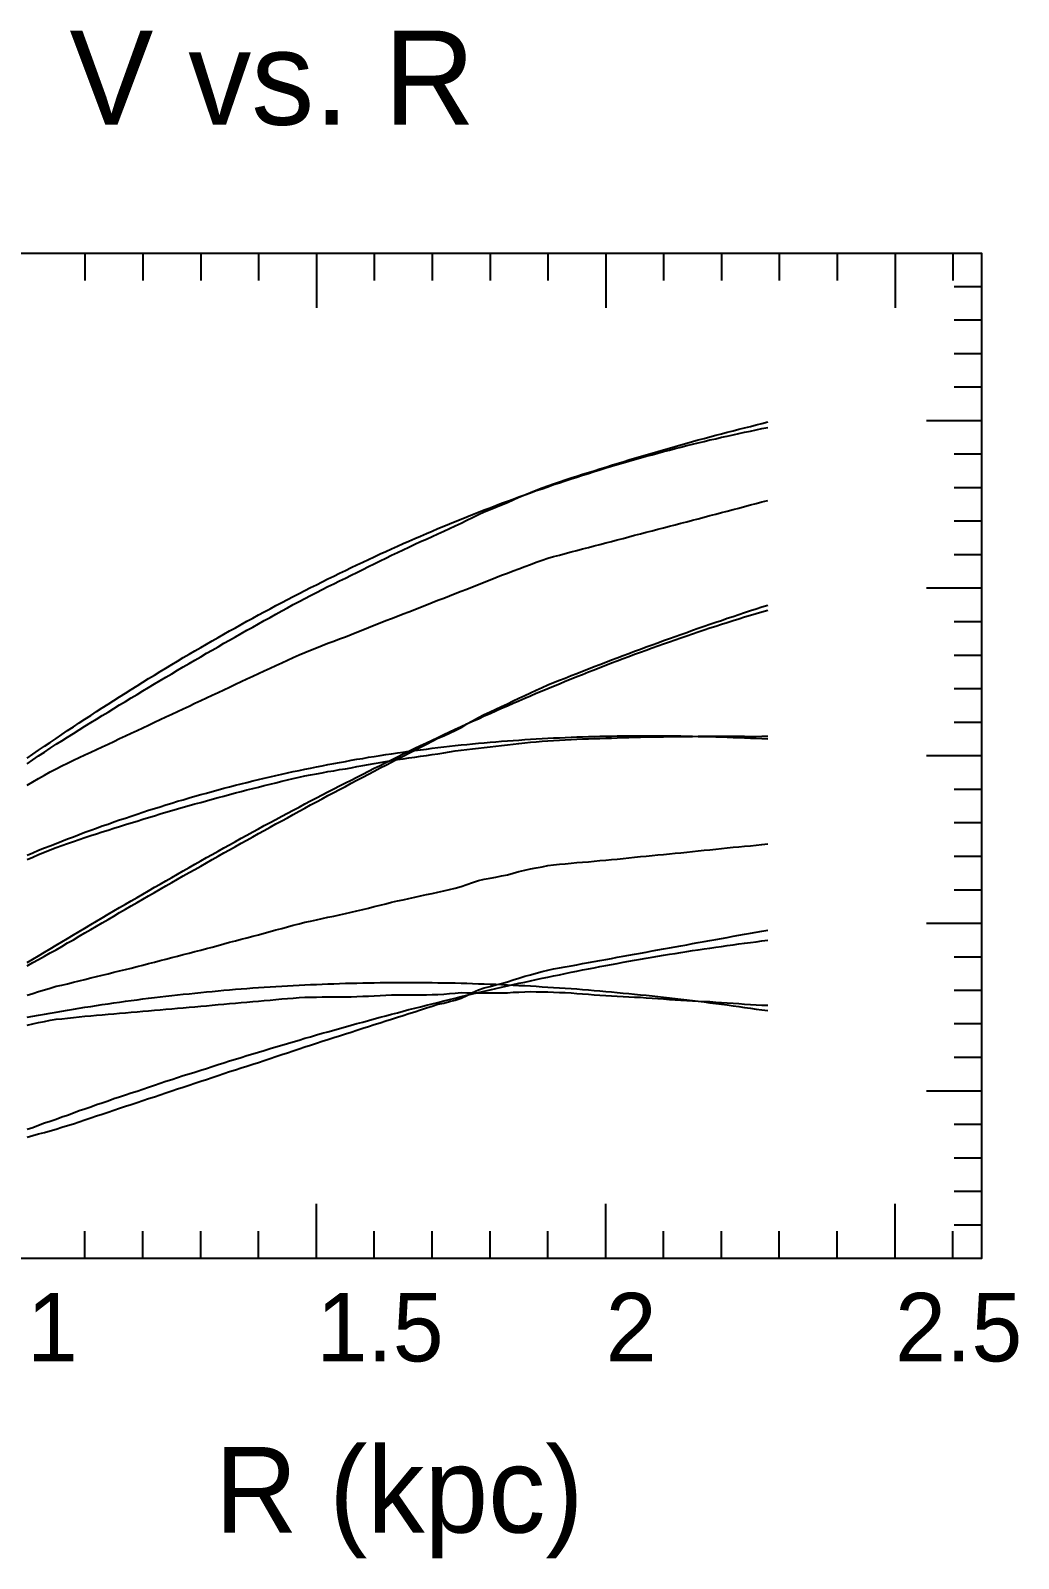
# Model space of a CAD drawing. Extents: x -35 to 184, y -35 to 143.
# Drawn here: x 68.1 to 183.5, y -35 to 143.4 of the extents above; entities that cross this region are included whole.
import ezdxf

# ---------------------------------------------------------------- set-up
doc = ezdxf.new("R2010")
doc.units = 0

msp = doc.modelspace()

# ---------------------------------------------------------------- linework, layer by layer
at = {"color": 0}
for p, q in [((74.41, 117.45), (74.41, 114.25)), ((81.17, 117.45), (81.17, 114.25)), ((87.94, 117.45), (87.94, 114.25)), ((94.7, 117.45), (94.7, 114.25)), ((101.47, 117.45), (101.47, 111.05)), ((108.23, 117.45), (108.23, 114.25)), ((115, 117.45), (115, 114.25)), ((121.76, 117.45), (121.76, 114.25)), ((128.52, 117.45), (128.52, 114.25)), ((135.29, 117.45), (135.29, 111.05)), ((142.05, 117.45), (142.05, 114.25)), ((148.82, 117.45), (148.82, 114.25)), ((155.58, 117.45), (155.58, 114.25)), ((162.35, 117.45), (162.35, 114.25)), ((169.11, 117.45), (169.11, 111.05)), ((175.88, 117.45), (175.88, 114.25)), ((179.2, 113.53), (176, 113.53)), ((179.2, 109.62), (176, 109.62)), ((179.2, 105.7), (176, 105.7)), ((179.2, 101.79), (176, 101.79)), ((179.2, 97.88), (172.8, 97.88)), ((179.2, 93.96), (176, 93.96)), ((179.2, 90.05), (176, 90.05)), ((179.2, 86.13), (176, 86.13)), ((179.2, 82.22), (176, 82.22)), ((179.2, 78.3), (172.8, 78.3)), ((179.2, 74.39), (176, 74.39)), ((179.2, 70.47), (176, 70.47)), ((179.2, 66.56), (176, 66.56)), ((179.2, 62.64), (176, 62.64)), ((179.2, 58.73), (172.8, 58.73)), ((179.2, 54.81), (176, 54.81)), ((179.2, 50.9), (176, 50.9)), ((179.2, 46.98), (176, 46.98)), ((179.2, 43.06), (176, 43.06)), ((179.2, 39.15), (172.8, 39.15)), ((179.2, 35.23), (176, 35.23)), ((179.2, 31.32), (176, 31.32)), ((179.2, 27.41), (176, 27.41)), ((179.2, 23.49), (176, 23.49)), ((179.2, 19.57), (172.8, 19.57)), ((179.2, 15.66), (176, 15.66)), ((179.2, 11.74), (176, 11.74)), ((179.2, 7.83), (176, 7.83)), ((101.47, 0), (101.47, 6.4)), ((135.29, 0), (135.29, 6.4)), ((169.11, 0), (169.11, 6.4)), ((179.2, 3.92), (176, 3.92)), ((74.41, 0), (74.41, 3.2)), ((81.17, 0), (81.17, 3.2)), ((87.94, 0), (87.94, 3.2)), ((94.7, 0), (94.7, 3.2)), ((108.23, 0), (108.23, 3.2)), ((115, 0), (115, 3.2)), ((121.76, 0), (121.76, 3.2)), ((128.52, 0), (128.52, 3.2)), ((142.05, 0), (142.05, 3.2)), ((148.82, 0), (148.82, 3.2)), ((155.58, 0), (155.58, 3.2)), ((162.35, 0), (162.35, 3.2)), ((175.88, 0), (175.88, 3.2))]:
    msp.add_line(p, q, dxfattribs=at)
msp.add_lwpolyline([(0, 0), (0, 117.45), (179.2, 117.45), (179.2, 0)], close=True, dxfattribs=at)
at = {"color": 4}
for points in [[(67.64, 57.81), (68.32, 58.27), (69, 58.72), (69.67, 59.17), (70.35, 59.63), (71.03, 60.08), (71.7, 60.49), (72.38, 60.92), (73.06, 61.34), (73.73, 61.76), (74.41, 62.18), (75.09, 62.61), (75.76, 63.02), (76.44, 63.45), (77.11, 63.85), (77.79, 64.26), (78.47, 64.68), (79.14, 65.08), (79.82, 65.49), (80.5, 65.91), (81.17, 66.31), (81.85, 66.71), (82.53, 67.13), (83.2, 67.53), (83.88, 67.93), (84.56, 68.33), (85.23, 68.73), (85.91, 69.12), (86.58, 69.53), (87.26, 69.92), (87.94, 70.31), (88.61, 70.71), (89.29, 71.09), (89.97, 71.48), (90.64, 71.88), (91.32, 72.26), (92, 72.64), (92.67, 73.03), (93.35, 73.4), (94.03, 73.78), (94.7, 74.16), (95.38, 74.54), (96.05, 74.91), (96.73, 75.29), (97.41, 75.66), (98.08, 76.03), (98.76, 76.41), (99.44, 76.77), (100.11, 77.13), (100.79, 77.47), (101.47, 77.82), (102.14, 78.15), (102.82, 78.5), (103.5, 78.83), (104.17, 79.16), (104.85, 79.49), (105.53, 79.83), (106.2, 80.16), (106.88, 80.51), (107.55, 80.84), (108.23, 81.17), (108.91, 81.52), (109.58, 81.84), (110.26, 82.17), (110.94, 82.5), (111.61, 82.81), (112.29, 83.12), (112.97, 83.44), (113.64, 83.75), (114.32, 84.06), (115, 84.37), (115.67, 84.68), (116.35, 84.98), (117.02, 85.28), (117.7, 85.59), (118.38, 85.91), (119.05, 86.25), (119.73, 86.58), (120.41, 86.92), (121.08, 87.22), (121.76, 87.49), (122.44, 87.77), (123.11, 88.05), (123.79, 88.33), (124.47, 88.63), (125.14, 88.93), (125.82, 89.21), (126.49, 89.5), (127.17, 89.76), (127.85, 90.02), (128.52, 90.27), (129.2, 90.51), (129.88, 90.74), (130.55, 90.96), (131.23, 91.19), (131.91, 91.41), (132.58, 91.62), (133.26, 91.84), (133.94, 92.04), (134.61, 92.25), (135.29, 92.47), (135.97, 92.68), (136.64, 92.88), (137.32, 93.09), (137.99, 93.3), (138.67, 93.5), (139.35, 93.71), (140.02, 93.91), (140.7, 94.1), (141.38, 94.3), (142.05, 94.49), (142.73, 94.68), (143.41, 94.88), (144.08, 95.06), (144.76, 95.25), (145.44, 95.44), (146.11, 95.63), (146.79, 95.81), (147.46, 96), (148.14, 96.18), (148.82, 96.36), (149.49, 96.54), (150.17, 96.71), (150.85, 96.88), (151.52, 97.06), (152.2, 97.22), (152.88, 97.38), (153.55, 97.56), (154.23, 97.73)], [(67.64, 34.19), (68.32, 34.58), (69, 34.95), (69.67, 35.32), (70.35, 35.71), (71.03, 36.09), (71.7, 36.48), (72.38, 36.88), (73.06, 37.26), (73.73, 37.65), (74.41, 38.06), (75.09, 38.45), (75.76, 38.84), (76.44, 39.24), (77.11, 39.63), (77.79, 40.02), (78.47, 40.43), (79.14, 40.81), (79.82, 41.2), (80.5, 41.6), (81.17, 41.98), (81.85, 42.37), (82.53, 42.77), (83.2, 43.15), (83.88, 43.54), (84.56, 43.93), (85.23, 44.32), (85.91, 44.7), (86.58, 45.1), (87.26, 45.47), (87.94, 45.85), (88.61, 46.25), (89.29, 46.62), (89.97, 47), (90.64, 47.39), (91.32, 47.77), (92, 48.14), (92.67, 48.53), (93.35, 48.9), (94.03, 49.26), (94.7, 49.65), (95.38, 50.02), (96.05, 50.39), (96.73, 50.78), (97.41, 51.15), (98.08, 51.51), (98.76, 51.89), (99.44, 52.26), (100.11, 52.62), (100.79, 53), (101.47, 53.36), (102.14, 53.72), (102.82, 54.09), (103.5, 54.45), (104.17, 54.8), (104.85, 55.17), (105.53, 55.53), (106.2, 55.88), (106.88, 56.25), (107.55, 56.6), (108.23, 56.95), (108.91, 57.32), (109.58, 57.66), (110.26, 58.01), (110.94, 58.37), (111.61, 58.71), (112.29, 59.05), (112.97, 59.41), (113.64, 59.75), (114.32, 60.09), (115, 60.44), (115.67, 60.78), (116.35, 61.08), (117.02, 61.4), (117.7, 61.71), (118.38, 62.06), (119.05, 62.46), (119.73, 62.84), (120.41, 63.22), (121.08, 63.57), (121.76, 63.88), (122.44, 64.19), (123.11, 64.51), (123.79, 64.82), (124.47, 65.14), (125.14, 65.47), (125.82, 65.79), (126.49, 66.1), (127.17, 66.41), (127.85, 66.71), (128.52, 67.01), (129.2, 67.29), (129.88, 67.56), (130.55, 67.82), (131.23, 68.1), (131.91, 68.36), (132.58, 68.62), (133.26, 68.9), (133.94, 69.15), (134.61, 69.41), (135.29, 69.68), (135.97, 69.93), (136.64, 70.19), (137.32, 70.45), (137.99, 70.7), (138.67, 70.95), (139.35, 71.21), (140.02, 71.45), (140.7, 71.7), (141.38, 71.95), (142.05, 72.19), (142.73, 72.43), (143.41, 72.68), (144.08, 72.92), (144.76, 73.15), (145.44, 73.4), (146.11, 73.63), (146.79, 73.86), (147.46, 74.1), (148.14, 74.33), (148.82, 74.56), (149.49, 74.8), (150.17, 75.02), (150.85, 75.24), (151.52, 75.47), (152.2, 75.69), (152.88, 75.91), (153.55, 76.13), (154.23, 76.34)], [(67.64, 46.62), (68.32, 46.9), (69, 47.19), (69.67, 47.47), (70.35, 47.75), (71.03, 48.03), (71.7, 48.25), (72.38, 48.49), (73.06, 48.72), (73.73, 48.96), (74.41, 49.18), (75.09, 49.41), (75.76, 49.63), (76.44, 49.85), (77.11, 50.06), (77.79, 50.28), (78.47, 50.49), (79.14, 50.7), (79.82, 50.91), (80.5, 51.12), (81.17, 51.33), (81.85, 51.53), (82.53, 51.74), (83.2, 51.94), (83.88, 52.15), (84.56, 52.34), (85.23, 52.54), (85.91, 52.72), (86.58, 52.92), (87.26, 53.11), (87.94, 53.3), (88.61, 53.49), (89.29, 53.67), (89.97, 53.86), (90.64, 54.04), (91.32, 54.22), (92, 54.4), (92.67, 54.58), (93.35, 54.75), (94.03, 54.92), (94.7, 55.09), (95.38, 55.26), (96.05, 55.43), (96.73, 55.59), (97.41, 55.76), (98.08, 55.92), (98.76, 56.08), (99.44, 56.23), (100.11, 56.39), (100.79, 56.51), (101.47, 56.64), (102.14, 56.76), (102.82, 56.89), (103.5, 57), (104.17, 57.12), (104.85, 57.23), (105.53, 57.35), (106.2, 57.48), (106.88, 57.6), (107.55, 57.72), (108.23, 57.84), (108.91, 57.96), (109.58, 58.08), (110.26, 58.2), (110.94, 58.3), (111.61, 58.4), (112.29, 58.49), (112.97, 58.59), (113.64, 58.68), (114.32, 58.78), (115, 58.87), (115.67, 58.96), (116.35, 59.08), (117.02, 59.19), (117.7, 59.3), (118.38, 59.41), (119.05, 59.49), (119.73, 59.56), (120.41, 59.64), (121.08, 59.71), (121.76, 59.79), (122.44, 59.86), (123.11, 59.93), (123.79, 60), (124.47, 60.09), (125.14, 60.18), (125.82, 60.26), (126.49, 60.34), (127.17, 60.38), (127.85, 60.44), (128.52, 60.49), (129.2, 60.54), (129.88, 60.57), (130.55, 60.61), (131.23, 60.65), (131.91, 60.68), (132.58, 60.7), (133.26, 60.72), (133.94, 60.74), (134.61, 60.77), (135.29, 60.79), (135.97, 60.81), (136.64, 60.84), (137.32, 60.86), (137.99, 60.88), (138.67, 60.9), (139.35, 60.93), (140.02, 60.94), (140.7, 60.95), (141.38, 60.96), (142.05, 60.97), (142.73, 60.98), (143.41, 60.98), (144.08, 60.99), (144.76, 61), (145.44, 61.01), (146.11, 61.02), (146.79, 61.03), (147.46, 61.03), (148.14, 61.04), (148.82, 61.04), (149.49, 61.04), (150.17, 61.04), (150.85, 61.03), (151.52, 61.02), (152.2, 61.01), (152.88, 61.01), (153.55, 61.02), (154.23, 61.02)]]:
    msp.add_lwpolyline(points, dxfattribs=at)
at = {"color": 3}
for points in [[(67.64, 58.47), (68.32, 58.93), (69, 59.39), (69.67, 59.85), (70.35, 60.31), (71.03, 60.77), (71.7, 61.23), (72.38, 61.68), (73.06, 62.13), (73.73, 62.58), (74.41, 63.02), (75.09, 63.46), (75.76, 63.9), (76.44, 64.35), (77.11, 64.77), (77.79, 65.21), (78.47, 65.64), (79.14, 66.06), (79.82, 66.49), (80.5, 66.91), (81.17, 67.33), (81.85, 67.75), (82.53, 68.17), (83.2, 68.57), (83.88, 68.99), (84.56, 69.39), (85.23, 69.8), (85.91, 70.2), (86.58, 70.6), (87.26, 70.99), (87.94, 71.39), (88.61, 71.78), (89.29, 72.17), (89.97, 72.56), (90.64, 72.94), (91.32, 73.32), (92, 73.7), (92.67, 74.08), (93.35, 74.45), (94.03, 74.82), (94.7, 75.19), (95.38, 75.55), (96.05, 75.91), (96.73, 76.28), (97.41, 76.63), (98.08, 76.99), (98.76, 77.34), (99.44, 77.69), (100.11, 78.04), (100.79, 78.38), (101.47, 78.72), (102.14, 79.06), (102.82, 79.4), (103.5, 79.73), (104.17, 80.06), (104.85, 80.39), (105.53, 80.72), (106.2, 81.04), (106.88, 81.36), (107.55, 81.68), (108.23, 81.99), (108.91, 82.31), (109.58, 82.61), (110.26, 82.92), (110.94, 83.23), (111.61, 83.53), (112.29, 83.82), (112.97, 84.12), (113.64, 84.41), (114.32, 84.7), (115, 84.99), (115.67, 85.27), (116.35, 85.56), (117.02, 85.84), (117.7, 86.11), (118.38, 86.38), (119.05, 86.66), (119.73, 86.93), (120.41, 87.19), (121.08, 87.46), (121.76, 87.72), (122.44, 87.97), (123.11, 88.23), (123.79, 88.48), (124.47, 88.73), (125.14, 88.98), (125.82, 89.22), (126.49, 89.46), (127.17, 89.71), (127.85, 89.94), (128.52, 90.17), (129.2, 90.41), (129.88, 90.63), (130.55, 90.85), (131.23, 91.08), (131.91, 91.3), (132.58, 91.51), (133.26, 91.73), (133.94, 91.94), (134.61, 92.15), (135.29, 92.36), (135.97, 92.56), (136.64, 92.76), (137.32, 92.96), (137.99, 93.16), (138.67, 93.35), (139.35, 93.54), (140.02, 93.73), (140.7, 93.91), (141.38, 94.1), (142.05, 94.28), (142.73, 94.45), (143.41, 94.63), (144.08, 94.8), (144.76, 94.97), (145.44, 95.14), (146.11, 95.3), (146.79, 95.46), (147.46, 95.63), (148.14, 95.78), (148.82, 95.94), (149.49, 96.09), (150.17, 96.24), (150.85, 96.38), (151.52, 96.53), (152.2, 96.67), (152.88, 96.81), (153.55, 96.95), (154.23, 97.09)], [(67.64, 34.58), (68.32, 34.98), (69, 35.38), (69.67, 35.8), (70.35, 36.2), (71.03, 36.6), (71.7, 37.01), (72.38, 37.41), (73.06, 37.81), (73.73, 38.22), (74.41, 38.62), (75.09, 39.02), (75.76, 39.42), (76.44, 39.82), (77.11, 40.22), (77.79, 40.62), (78.47, 41.02), (79.14, 41.41), (79.82, 41.81), (80.5, 42.2), (81.17, 42.59), (81.85, 42.98), (82.53, 43.38), (83.2, 43.76), (83.88, 44.15), (84.56, 44.54), (85.23, 44.92), (85.91, 45.31), (86.58, 45.7), (87.26, 46.08), (87.94, 46.46), (88.61, 46.84), (89.29, 47.22), (89.97, 47.6), (90.64, 47.98), (91.32, 48.35), (92, 48.72), (92.67, 49.1), (93.35, 49.47), (94.03, 49.84), (94.7, 50.21), (95.38, 50.58), (96.05, 50.94), (96.73, 51.31), (97.41, 51.67), (98.08, 52.03), (98.76, 52.4), (99.44, 52.75), (100.11, 53.11), (100.79, 53.47), (101.47, 53.82), (102.14, 54.17), (102.82, 54.53), (103.5, 54.87), (104.17, 55.22), (104.85, 55.57), (105.53, 55.91), (106.2, 56.26), (106.88, 56.61), (107.55, 56.94), (108.23, 57.28), (108.91, 57.62), (109.58, 57.95), (110.26, 58.28), (110.94, 58.62), (111.61, 58.95), (112.29, 59.27), (112.97, 59.61), (113.64, 59.93), (114.32, 60.25), (115, 60.58), (115.67, 60.89), (116.35, 61.21), (117.02, 61.53), (117.7, 61.84), (118.38, 62.15), (119.05, 62.47), (119.73, 62.77), (120.41, 63.07), (121.08, 63.39), (121.76, 63.68), (122.44, 63.98), (123.11, 64.29), (123.79, 64.58), (124.47, 64.87), (125.14, 65.17), (125.82, 65.46), (126.49, 65.75), (127.17, 66.04), (127.85, 66.32), (128.52, 66.6), (129.2, 66.89), (129.88, 67.16), (130.55, 67.44), (131.23, 67.72), (131.91, 67.99), (132.58, 68.25), (133.26, 68.53), (133.94, 68.79), (134.61, 69.05), (135.29, 69.32), (135.97, 69.58), (136.64, 69.83), (137.32, 70.1), (137.99, 70.35), (138.67, 70.59), (139.35, 70.85), (140.02, 71.09), (140.7, 71.33), (141.38, 71.58), (142.05, 71.82), (142.73, 72.06), (143.41, 72.3), (144.08, 72.53), (144.76, 72.76), (145.44, 72.99), (146.11, 73.21), (146.79, 73.44), (147.46, 73.67), (148.14, 73.88), (148.82, 74.1), (149.49, 74.32), (150.17, 74.53), (150.85, 74.74), (151.52, 74.95), (152.2, 75.15), (152.88, 75.35), (153.55, 75.56), (154.23, 75.76)], [(67.64, 47.15), (68.32, 47.42), (69, 47.7), (69.67, 47.97), (70.35, 48.24), (71.03, 48.51), (71.7, 48.77), (72.38, 49.03), (73.06, 49.29), (73.73, 49.55), (74.41, 49.8), (75.09, 50.05), (75.76, 50.29), (76.44, 50.54), (77.11, 50.77), (77.79, 51.01), (78.47, 51.24), (79.14, 51.47), (79.82, 51.7), (80.5, 51.92), (81.17, 52.15), (81.85, 52.37), (82.53, 52.58), (83.2, 52.79), (83.88, 53.01), (84.56, 53.21), (85.23, 53.42), (85.91, 53.61), (86.58, 53.81), (87.26, 54.01), (87.94, 54.2), (88.61, 54.39), (89.29, 54.58), (89.97, 54.76), (90.64, 54.94), (91.32, 55.12), (92, 55.29), (92.67, 55.47), (93.35, 55.63), (94.03, 55.81), (94.7, 55.96), (95.38, 56.13), (96.05, 56.28), (96.73, 56.44), (97.41, 56.59), (98.08, 56.74), (98.76, 56.89), (99.44, 57.03), (100.11, 57.18), (100.79, 57.31), (101.47, 57.45), (102.14, 57.58), (102.82, 57.72), (103.5, 57.84), (104.17, 57.97), (104.85, 58.09), (105.53, 58.21), (106.2, 58.33), (106.88, 58.44), (107.55, 58.56), (108.23, 58.66), (108.91, 58.77), (109.58, 58.87), (110.26, 58.98), (110.94, 59.07), (111.61, 59.18), (112.29, 59.27), (112.97, 59.36), (113.64, 59.45), (114.32, 59.53), (115, 59.62), (115.67, 59.7), (116.35, 59.78), (117.02, 59.85), (117.7, 59.93), (118.38, 60), (119.05, 60.07), (119.73, 60.13), (120.41, 60.2), (121.08, 60.26), (121.76, 60.32), (122.44, 60.38), (123.11, 60.43), (123.79, 60.48), (124.47, 60.53), (125.14, 60.58), (125.82, 60.63), (126.49, 60.67), (127.17, 60.71), (127.85, 60.75), (128.52, 60.79), (129.2, 60.82), (129.88, 60.85), (130.55, 60.88), (131.23, 60.91), (131.91, 60.94), (132.58, 60.96), (133.26, 60.98), (133.94, 61), (134.61, 61.02), (135.29, 61.03), (135.97, 61.04), (136.64, 61.06), (137.32, 61.06), (137.99, 61.07), (138.67, 61.08), (139.35, 61.08), (140.02, 61.08), (140.7, 61.08), (141.38, 61.08), (142.05, 61.07), (142.73, 61.07), (143.41, 61.06), (144.08, 61.05), (144.76, 61.04), (145.44, 61.03), (146.11, 61.01), (146.79, 61), (147.46, 60.98), (148.14, 60.96), (148.82, 60.94), (149.49, 60.91), (150.17, 60.89), (150.85, 60.86), (151.52, 60.84), (152.2, 60.81), (152.88, 60.78), (153.55, 60.75), (154.23, 60.72)]]:
    msp.add_lwpolyline(points, dxfattribs=at)
at = {"color": 6}
for points in [[(67.64, 55.3), (68.32, 55.69), (69, 56.08), (69.67, 56.48), (70.35, 56.87), (71.03, 57.21), (71.7, 57.55), (72.38, 57.89), (73.06, 58.23), (73.73, 58.53), (74.41, 58.85), (75.09, 59.16), (75.76, 59.47), (76.44, 59.79), (77.11, 60.1), (77.79, 60.42), (78.47, 60.74), (79.14, 61.05), (79.82, 61.37), (80.5, 61.69), (81.17, 62.01), (81.85, 62.33), (82.53, 62.65), (83.2, 62.96), (83.88, 63.28), (84.56, 63.6), (85.23, 63.92), (85.91, 64.24), (86.58, 64.55), (87.26, 64.87), (87.94, 65.18), (88.61, 65.5), (89.29, 65.82), (89.97, 66.14), (90.64, 66.45), (91.32, 66.77), (92, 67.09), (92.67, 67.4), (93.35, 67.72), (94.03, 68.03), (94.7, 68.35), (95.38, 68.67), (96.05, 68.98), (96.73, 69.3), (97.41, 69.61), (98.08, 69.92), (98.76, 70.23), (99.44, 70.54), (100.11, 70.81), (100.79, 71.08), (101.47, 71.36), (102.14, 71.63), (102.82, 71.88), (103.5, 72.14), (104.17, 72.39), (104.85, 72.64), (105.53, 72.92), (106.2, 73.19), (106.88, 73.45), (107.55, 73.72), (108.23, 73.99), (108.91, 74.26), (109.58, 74.53), (110.26, 74.79), (110.94, 75.05), (111.61, 75.31), (112.29, 75.57), (112.97, 75.84), (113.64, 76.11), (114.32, 76.38), (115, 76.65), (115.67, 76.91), (116.35, 77.16), (117.02, 77.42), (117.7, 77.68), (118.38, 77.95), (119.05, 78.22), (119.73, 78.49), (120.41, 78.76), (121.08, 79.02), (121.76, 79.29), (122.44, 79.56), (123.11, 79.82), (123.79, 80.08), (124.47, 80.33), (125.14, 80.59), (125.82, 80.85), (126.49, 81.09), (127.17, 81.34), (127.85, 81.58), (128.52, 81.83), (129.2, 82), (129.88, 82.18), (130.55, 82.36), (131.23, 82.55), (131.91, 82.72), (132.58, 82.9), (133.26, 83.07), (133.94, 83.25), (134.61, 83.43), (135.29, 83.6), (135.97, 83.78), (136.64, 83.95), (137.32, 84.13), (137.99, 84.31), (138.67, 84.49), (139.35, 84.67), (140.02, 84.84), (140.7, 85.02), (141.38, 85.2), (142.05, 85.37), (142.73, 85.55), (143.41, 85.72), (144.08, 85.9), (144.76, 86.08), (145.44, 86.26), (146.11, 86.43), (146.79, 86.61), (147.46, 86.79), (148.14, 86.97), (148.82, 87.15), (149.49, 87.33), (150.17, 87.51), (150.85, 87.68), (151.52, 87.86), (152.2, 88.04), (152.88, 88.22), (153.55, 88.39), (154.23, 88.57)], [(67.64, 14.21), (68.32, 14.39), (69, 14.57), (69.67, 14.75), (70.35, 14.93), (71.03, 15.13), (71.7, 15.34), (72.38, 15.55), (73.06, 15.75), (73.73, 15.98), (74.41, 16.21), (75.09, 16.44), (75.76, 16.67), (76.44, 16.89), (77.11, 17.12), (77.79, 17.35), (78.47, 17.57), (79.14, 17.8), (79.82, 18.02), (80.5, 18.24), (81.17, 18.47), (81.85, 18.69), (82.53, 18.92), (83.2, 19.14), (83.88, 19.37), (84.56, 19.6), (85.23, 19.82), (85.91, 20.05), (86.58, 20.27), (87.26, 20.5), (87.94, 20.72), (88.61, 20.94), (89.29, 21.17), (89.97, 21.39), (90.64, 21.62), (91.32, 21.85), (92, 22.07), (92.67, 22.28), (93.35, 22.5), (94.03, 22.71), (94.7, 22.93), (95.38, 23.16), (96.05, 23.39), (96.73, 23.61), (97.41, 23.84), (98.08, 24.06), (98.76, 24.28), (99.44, 24.51), (100.11, 24.73), (100.79, 24.95), (101.47, 25.17), (102.14, 25.39), (102.82, 25.6), (103.5, 25.82), (104.17, 26.03), (104.85, 26.25), (105.53, 26.47), (106.2, 26.69), (106.88, 26.91), (107.55, 27.13), (108.23, 27.35), (108.91, 27.56), (109.58, 27.78), (110.26, 27.99), (110.94, 28.21), (111.61, 28.42), (112.29, 28.64), (112.97, 28.85), (113.64, 29.07), (114.32, 29.28), (115, 29.5), (115.67, 29.71), (116.35, 29.85), (117.02, 30.02), (117.7, 30.18), (118.38, 30.43), (119.05, 30.75), (119.73, 31.07), (120.41, 31.39), (121.08, 31.62), (121.76, 31.8), (122.44, 31.98), (123.11, 32.15), (123.79, 32.35), (124.47, 32.56), (125.14, 32.77), (125.82, 32.98), (126.49, 33.17), (127.17, 33.35), (127.85, 33.53), (128.52, 33.71), (129.2, 33.84), (129.88, 33.97), (130.55, 34.09), (131.23, 34.22), (131.91, 34.34), (132.58, 34.46), (133.26, 34.59), (133.94, 34.71), (134.61, 34.83), (135.29, 34.96), (135.97, 35.08), (136.64, 35.2), (137.32, 35.32), (137.99, 35.45), (138.67, 35.57), (139.35, 35.69), (140.02, 35.81), (140.7, 35.94), (141.38, 36.06), (142.05, 36.18), (142.73, 36.31), (143.41, 36.43), (144.08, 36.55), (144.76, 36.67), (145.44, 36.8), (146.11, 36.92), (146.79, 37.04), (147.46, 37.17), (148.14, 37.29), (148.82, 37.41), (149.49, 37.53), (150.17, 37.66), (150.85, 37.78), (151.52, 37.9), (152.2, 38.02), (152.88, 38.13), (153.55, 38.25), (154.23, 38.37)]]:
    msp.add_lwpolyline(points, dxfattribs=at)
at = {"color": 1}
msp.add_lwpolyline([(67.64, 30.77), (68.32, 30.99), (69, 31.19), (69.67, 31.39), (70.35, 31.6), (71.03, 31.81), (71.7, 31.95), (72.38, 32.12), (73.06, 32.28), (73.73, 32.46), (74.41, 32.62), (75.09, 32.79), (75.76, 32.96), (76.44, 33.12), (77.11, 33.28), (77.79, 33.45), (78.47, 33.61), (79.14, 33.78), (79.82, 33.95), (80.5, 34.12), (81.17, 34.3), (81.85, 34.47), (82.53, 34.64), (83.2, 34.82), (83.88, 34.99), (84.56, 35.17), (85.23, 35.34), (85.91, 35.51), (86.58, 35.69), (87.26, 35.86), (87.94, 36.04), (88.61, 36.22), (89.29, 36.4), (89.97, 36.58), (90.64, 36.77), (91.32, 36.95), (92, 37.13), (92.67, 37.3), (93.35, 37.47), (94.03, 37.65), (94.7, 37.83), (95.38, 38.02), (96.05, 38.2), (96.73, 38.39), (97.41, 38.58), (98.08, 38.76), (98.76, 38.94), (99.44, 39.12), (100.11, 39.3), (100.79, 39.44), (101.47, 39.59), (102.14, 39.74), (102.82, 39.88), (103.5, 40.02), (104.17, 40.16), (104.85, 40.3), (105.53, 40.46), (106.2, 40.62), (106.88, 40.78), (107.55, 40.95), (108.23, 41.12), (108.91, 41.29), (109.58, 41.46), (110.26, 41.63), (110.94, 41.78), (111.61, 41.92), (112.29, 42.07), (112.97, 42.22), (113.64, 42.37), (114.32, 42.52), (115, 42.67), (115.67, 42.82), (116.35, 42.97), (117.02, 43.12), (117.7, 43.28), (118.38, 43.49), (119.05, 43.71), (119.73, 43.93), (120.41, 44.16), (121.08, 44.32), (121.76, 44.45), (122.44, 44.58), (123.11, 44.7), (123.79, 44.85), (124.47, 45.03), (125.14, 45.21), (125.82, 45.39), (126.49, 45.55), (127.17, 45.66), (127.85, 45.78), (128.52, 45.91), (129.2, 45.99), (129.88, 46.06), (130.55, 46.13), (131.23, 46.2), (131.91, 46.26), (132.58, 46.31), (133.26, 46.37), (133.94, 46.43), (134.61, 46.49), (135.29, 46.55), (135.97, 46.62), (136.64, 46.68), (137.32, 46.75), (137.99, 46.82), (138.67, 46.89), (139.35, 46.97), (140.02, 47.03), (140.7, 47.09), (141.38, 47.16), (142.05, 47.22), (142.73, 47.28), (143.41, 47.35), (144.08, 47.41), (144.76, 47.48), (145.44, 47.55), (146.11, 47.62), (146.79, 47.7), (147.46, 47.77), (148.14, 47.84), (148.82, 47.91), (149.49, 47.98), (150.17, 48.05), (150.85, 48.11), (151.52, 48.17), (152.2, 48.23), (152.88, 48.29), (153.55, 48.38), (154.23, 48.46)], dxfattribs=at)
at = {"color": 2}
for points in [[(67.64, 30.77), (68.32, 30.99), (69, 31.19), (69.67, 31.39), (70.35, 31.6), (71.03, 31.81), (71.7, 31.95), (72.38, 32.12), (73.06, 32.28), (73.73, 32.46), (74.41, 32.62), (75.09, 32.79), (75.76, 32.96), (76.44, 33.12), (77.11, 33.28), (77.79, 33.45), (78.47, 33.61), (79.14, 33.78), (79.82, 33.95), (80.5, 34.12), (81.17, 34.3), (81.85, 34.47), (82.53, 34.64), (83.2, 34.82), (83.88, 34.99), (84.56, 35.17), (85.23, 35.34), (85.91, 35.51), (86.58, 35.69), (87.26, 35.86), (87.94, 36.04), (88.61, 36.22), (89.29, 36.4), (89.97, 36.58), (90.64, 36.77), (91.32, 36.95), (92, 37.13), (92.67, 37.3), (93.35, 37.47), (94.03, 37.65), (94.7, 37.83), (95.38, 38.02), (96.05, 38.2), (96.73, 38.39), (97.41, 38.58), (98.08, 38.76), (98.76, 38.94), (99.44, 39.12), (100.11, 39.3), (100.79, 39.44), (101.47, 39.59), (102.14, 39.74), (102.82, 39.88), (103.5, 40.02), (104.17, 40.16), (104.85, 40.3), (105.53, 40.46), (106.2, 40.62), (106.88, 40.78), (107.55, 40.95), (108.23, 41.12), (108.91, 41.29), (109.58, 41.46), (110.26, 41.63), (110.94, 41.78), (111.61, 41.92), (112.29, 42.07), (112.97, 42.22), (113.64, 42.37), (114.32, 42.52), (115, 42.67), (115.67, 42.82), (116.35, 42.97), (117.02, 43.12), (117.7, 43.28), (118.38, 43.49), (119.05, 43.71), (119.73, 43.93), (120.41, 44.16), (121.08, 44.32), (121.76, 44.45), (122.44, 44.58), (123.11, 44.7), (123.79, 44.85), (124.47, 45.03), (125.14, 45.21), (125.82, 45.39), (126.49, 45.55), (127.17, 45.66), (127.85, 45.78), (128.52, 45.91), (129.2, 45.99), (129.88, 46.06), (130.55, 46.13), (131.23, 46.2), (131.91, 46.26), (132.58, 46.31), (133.26, 46.37), (133.94, 46.43), (134.61, 46.49), (135.29, 46.55), (135.97, 46.62), (136.64, 46.68), (137.32, 46.75), (137.99, 46.82), (138.67, 46.89), (139.35, 46.97), (140.02, 47.03), (140.7, 47.09), (141.38, 47.16), (142.05, 47.22), (142.73, 47.28), (143.41, 47.35), (144.08, 47.41), (144.76, 47.48), (145.44, 47.55), (146.11, 47.62), (146.79, 47.7), (147.46, 47.77), (148.14, 47.84), (148.82, 47.91), (149.49, 47.98), (150.17, 48.05), (150.85, 48.11), (151.52, 48.17), (152.2, 48.23), (152.88, 48.29), (153.55, 48.38), (154.23, 48.46)], [(67.64, 15.12), (68.32, 15.33), (69, 15.58), (69.67, 15.85), (70.35, 16.06), (71.03, 16.31), (71.7, 16.57), (72.38, 16.78), (73.06, 17.03), (73.73, 17.29), (74.41, 17.5), (75.09, 17.74), (75.76, 17.99), (76.44, 18.2), (77.11, 18.44), (77.79, 18.69), (78.47, 18.89), (79.14, 19.13), (79.82, 19.37), (80.5, 19.58), (81.17, 19.81), (81.85, 20.05), (82.53, 20.26), (83.2, 20.48), (83.88, 20.72), (84.56, 20.93), (85.23, 21.15), (85.91, 21.38), (86.58, 21.58), (87.26, 21.8), (87.94, 22.03), (88.61, 22.23), (89.29, 22.45), (89.97, 22.68), (90.64, 22.88), (91.32, 23.09), (92, 23.31), (92.67, 23.51), (93.35, 23.72), (94.03, 23.93), (94.7, 24.13), (95.38, 24.33), (96.05, 24.55), (96.73, 24.74), (97.41, 24.94), (98.08, 25.15), (98.76, 25.34), (99.44, 25.54), (100.11, 25.74), (100.79, 25.93), (101.47, 26.13), (102.14, 26.33), (102.82, 26.51), (103.5, 26.7), (104.17, 26.9), (104.85, 27.08), (105.53, 27.27), (106.2, 27.46), (106.88, 27.64), (107.55, 27.83), (108.23, 28.02), (108.91, 28.19), (109.58, 28.37), (110.26, 28.56), (110.94, 28.73), (111.61, 28.91), (112.29, 29.09), (112.97, 29.26), (113.64, 29.43), (114.32, 29.6), (115, 29.77), (115.67, 29.94), (116.35, 30.11), (117.02, 30.27), (117.7, 30.44), (118.38, 30.61), (119.05, 30.76), (119.73, 30.92), (120.41, 31.09), (121.08, 31.24), (121.76, 31.4), (122.44, 31.56), (123.11, 31.71), (123.79, 31.86), (124.47, 32.02), (125.14, 32.16), (125.82, 32.31), (126.49, 32.46), (127.17, 32.61), (127.85, 32.75), (128.52, 32.89), (129.2, 33.03), (129.88, 33.17), (130.55, 33.31), (131.23, 33.45), (131.91, 33.58), (132.58, 33.72), (133.26, 33.85), (133.94, 33.98), (134.61, 34.11), (135.29, 34.24), (135.97, 34.37), (136.64, 34.49), (137.32, 34.62), (137.99, 34.74), (138.67, 34.86), (139.35, 34.98), (140.02, 35.09), (140.7, 35.21), (141.38, 35.33), (142.05, 35.44), (142.73, 35.55), (143.41, 35.66), (144.08, 35.77), (144.76, 35.87), (145.44, 35.98), (146.11, 36.08), (146.79, 36.18), (147.46, 36.28), (148.14, 36.38), (148.82, 36.48), (149.49, 36.57), (150.17, 36.66), (150.85, 36.76), (151.52, 36.85), (152.2, 36.93), (152.88, 37.02), (153.55, 37.11), (154.23, 37.19)], [(67.64, 28.19), (68.32, 28.32), (69, 28.44), (69.67, 28.56), (70.35, 28.68), (71.03, 28.8), (71.7, 28.92), (72.38, 29.03), (73.06, 29.16), (73.73, 29.25), (74.41, 29.37), (75.09, 29.47), (75.76, 29.57), (76.44, 29.68), (77.11, 29.77), (77.79, 29.87), (78.47, 29.96), (79.14, 30.06), (79.82, 30.15), (80.5, 30.24), (81.17, 30.33), (81.85, 30.42), (82.53, 30.5), (83.2, 30.58), (83.88, 30.66), (84.56, 30.74), (85.23, 30.81), (85.91, 30.88), (86.58, 30.95), (87.26, 31.02), (87.94, 31.09), (88.61, 31.16), (89.29, 31.22), (89.97, 31.28), (90.64, 31.35), (91.32, 31.4), (92, 31.46), (92.67, 31.51), (93.35, 31.56), (94.03, 31.62), (94.7, 31.66), (95.38, 31.71), (96.05, 31.75), (96.73, 31.79), (97.41, 31.83), (98.08, 31.87), (98.76, 31.91), (99.44, 31.95), (100.11, 31.98), (100.79, 32.01), (101.47, 32.04), (102.14, 32.07), (102.82, 32.1), (103.5, 32.12), (104.17, 32.14), (104.85, 32.16), (105.53, 32.18), (106.2, 32.19), (106.88, 32.21), (107.55, 32.22), (108.23, 32.23), (108.91, 32.24), (109.58, 32.25), (110.26, 32.26), (110.94, 32.26), (111.61, 32.26), (112.29, 32.26), (112.97, 32.26), (113.64, 32.25), (114.32, 32.25), (115, 32.24), (115.67, 32.23), (116.35, 32.22), (117.02, 32.21), (117.7, 32.2), (118.38, 32.18), (119.05, 32.16), (119.73, 32.14), (120.41, 32.12), (121.08, 32.1), (121.76, 32.07), (122.44, 32.05), (123.11, 32.02), (123.79, 31.99), (124.47, 31.96), (125.14, 31.92), (125.82, 31.89), (126.49, 31.85), (127.17, 31.81), (127.85, 31.77), (128.52, 31.73), (129.2, 31.69), (129.88, 31.64), (130.55, 31.59), (131.23, 31.55), (131.91, 31.5), (132.58, 31.44), (133.26, 31.39), (133.94, 31.34), (134.61, 31.28), (135.29, 31.22), (135.97, 31.16), (136.64, 31.1), (137.32, 31.03), (137.99, 30.97), (138.67, 30.9), (139.35, 30.83), (140.02, 30.76), (140.7, 30.69), (141.38, 30.62), (142.05, 30.55), (142.73, 30.47), (143.41, 30.39), (144.08, 30.31), (144.76, 30.23), (145.44, 30.15), (146.11, 30.07), (146.79, 29.99), (147.46, 29.9), (148.14, 29.81), (148.82, 29.72), (149.49, 29.63), (150.17, 29.54), (150.85, 29.45), (151.52, 29.35), (152.2, 29.26), (152.88, 29.16), (153.55, 29.06), (154.23, 28.97)]]:
    msp.add_lwpolyline(points, dxfattribs=at)
at = {"color": 5}
msp.add_lwpolyline([(67.64, 27.29), (68.32, 27.44), (69, 27.58), (69.67, 27.71), (70.35, 27.85), (71.03, 27.99), (71.7, 28.03), (72.38, 28.11), (73.06, 28.18), (73.73, 28.25), (74.41, 28.31), (75.09, 28.37), (75.76, 28.43), (76.44, 28.49), (77.11, 28.54), (77.79, 28.6), (78.47, 28.66), (79.14, 28.72), (79.82, 28.78), (80.5, 28.84), (81.17, 28.9), (81.85, 28.96), (82.53, 29.02), (83.2, 29.08), (83.88, 29.15), (84.56, 29.2), (85.23, 29.26), (85.91, 29.31), (86.58, 29.37), (87.26, 29.43), (87.94, 29.49), (88.61, 29.55), (89.29, 29.61), (89.97, 29.68), (90.64, 29.74), (91.32, 29.8), (92, 29.86), (92.67, 29.92), (93.35, 29.97), (94.03, 30.03), (94.7, 30.08), (95.38, 30.15), (96.05, 30.21), (96.73, 30.27), (97.41, 30.33), (98.08, 30.38), (98.76, 30.44), (99.44, 30.5), (100.11, 30.55), (100.79, 30.55), (101.47, 30.56), (102.14, 30.57), (102.82, 30.58), (103.5, 30.58), (104.17, 30.58), (104.85, 30.58), (105.53, 30.6), (106.2, 30.62), (106.88, 30.65), (107.55, 30.67), (108.23, 30.71), (108.91, 30.74), (109.58, 30.78), (110.26, 30.81), (110.94, 30.82), (111.61, 30.82), (112.29, 30.82), (112.97, 30.82), (113.64, 30.82), (114.32, 30.83), (115, 30.84), (115.67, 30.84), (116.35, 30.9), (117.02, 30.96), (117.7, 31.01), (118.38, 31.07), (119.05, 31.06), (119.73, 31.06), (120.41, 31.06), (121.08, 31.06), (121.76, 31.06), (122.44, 31.06), (123.11, 31.06), (123.79, 31.06), (124.47, 31.11), (125.14, 31.14), (125.82, 31.18), (126.49, 31.22), (127.17, 31.18), (127.85, 31.17), (128.52, 31.16), (129.2, 31.14), (129.88, 31.1), (130.55, 31.07), (131.23, 31.04), (131.91, 30.99), (132.58, 30.94), (133.26, 30.89), (133.94, 30.83), (134.61, 30.79), (135.29, 30.75), (135.97, 30.7), (136.64, 30.66), (137.32, 30.63), (137.99, 30.59), (138.67, 30.56), (139.35, 30.53), (140.02, 30.48), (140.7, 30.43), (141.38, 30.38), (142.05, 30.34), (142.73, 30.29), (143.41, 30.24), (144.08, 30.2), (144.76, 30.15), (145.44, 30.12), (146.11, 30.08), (146.79, 30.05), (147.46, 30.02), (148.14, 29.97), (148.82, 29.93), (149.49, 29.89), (150.17, 29.85), (150.85, 29.79), (151.52, 29.74), (152.2, 29.68), (152.88, 29.63), (153.55, 29.62), (154.23, 29.6)], dxfattribs=at)

# ---------------------------------------------------------------- texts
at = {"color": 0}
for s, height, p in [('V vs. R', 11, (72.6, 132.45)), ('1', 8, (67.64, -12)), ('1.5', 8, (101.47, -12)), ('2', 8, (135.29, -12)), ('2.5', 8, (169.11, -12)), ('R (kpc)', 10, (89.6, -32))]:
    msp.add_text(s, height=height, dxfattribs=at).set_placement(p)

doc.saveas('drawing.dxf')
